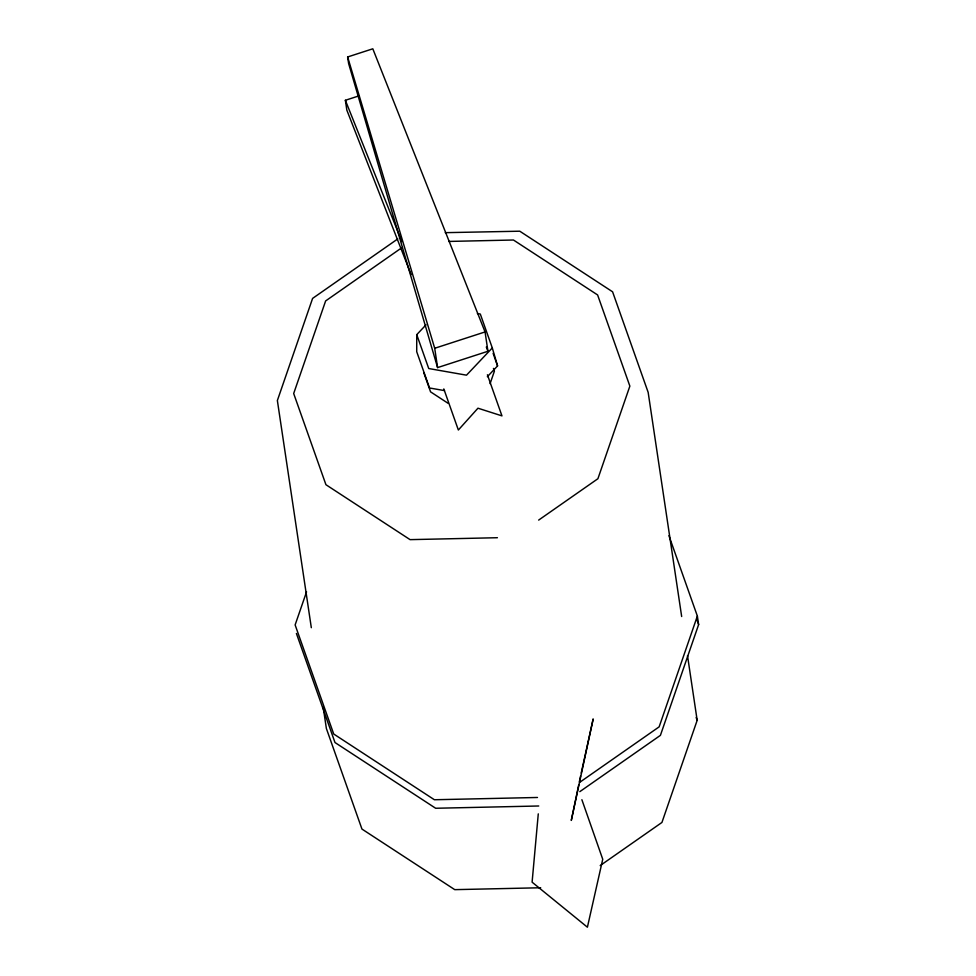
<?xml version="1.0" encoding="UTF-8"?>
<svg xmlns="http://www.w3.org/2000/svg" width="976" height="976" viewBox="0 0 976 976"><rect width="100%" height="100%" fill="white"/><g stroke="black" fill="none" stroke-linecap="round" stroke-linejoin="round"><path stroke-width="1.46" d="M426.024 324.849L416.74 334.658L416.715 351.714L429.538 387.984L444.507 390.607M538.276 813.862L532.103 882.17L587.406 927.2L602.741 859.258L581.879 799.71M578.719 784.899L571.289 820.426L593.176 718.922L581.22 773.077M579.341 781.935L580.574 776.005M306.549 591.834L295.13 624.921L333.719 734.013L434.393 799.747L537.471 797.477M490.098 383.653L494.405 371.148L493.441 368.403M668.926 535.678L697.364 616.063L659.142 726.852L579.768 782.288M697.364 616.063L698.633 624.579L660.41 735.355L579.805 791.658M687.507 655.64L697.169 720.325L661.935 822.451L600.203 865.566M477.398 313.528L480.302 314.04L492.294 347.92L466.504 375.174L428.732 368.538L416.74 334.658M487.341 376.712L497.565 365.915L492.294 347.92M397.793 238.9L312.601 298.4L277.367 400.526L311.32 627.69M402.173 247.465L325.63 300.937L293.678 393.523L325.935 484.706L410.079 539.643L497.406 537.715M538.654 520.098L597.91 478.716L629.862 386.118L597.605 294.947L513.461 240.011L448.728 241.438M347.639 56.962L372.808 48.8L485.06 331.938L487.951 351.275L437.59 367.598L348.615 63.513L347.639 56.962L434.71 348.273L437.59 367.598M411.116 274.561L346.834 110.117L345.37 100.284L359.351 95.746M434.71 348.273L485.06 331.938M445.239 232.666L519.781 231.202L612.586 291.8L648.162 392.364L681.663 616.515M538.74 805.993L435.662 808.262L334.988 742.529L296.399 633.436M540.692 887.757L454.755 889.648L361.95 829.063L326.374 728.486L323.227 707.429M448.24 403.393L430.562 391.852L423.779 372.698M345.37 100.284L401.831 241.597M486.304 347.005L487.951 351.275M697.108 620.272L698.633 624.579M696.156 717.458L697.169 720.325M493.124 353.361L497.565 365.915M487.414 374.76L501.957 415.874L477.959 408.2L458.354 430.013L443.812 388.912"/></g></svg>
